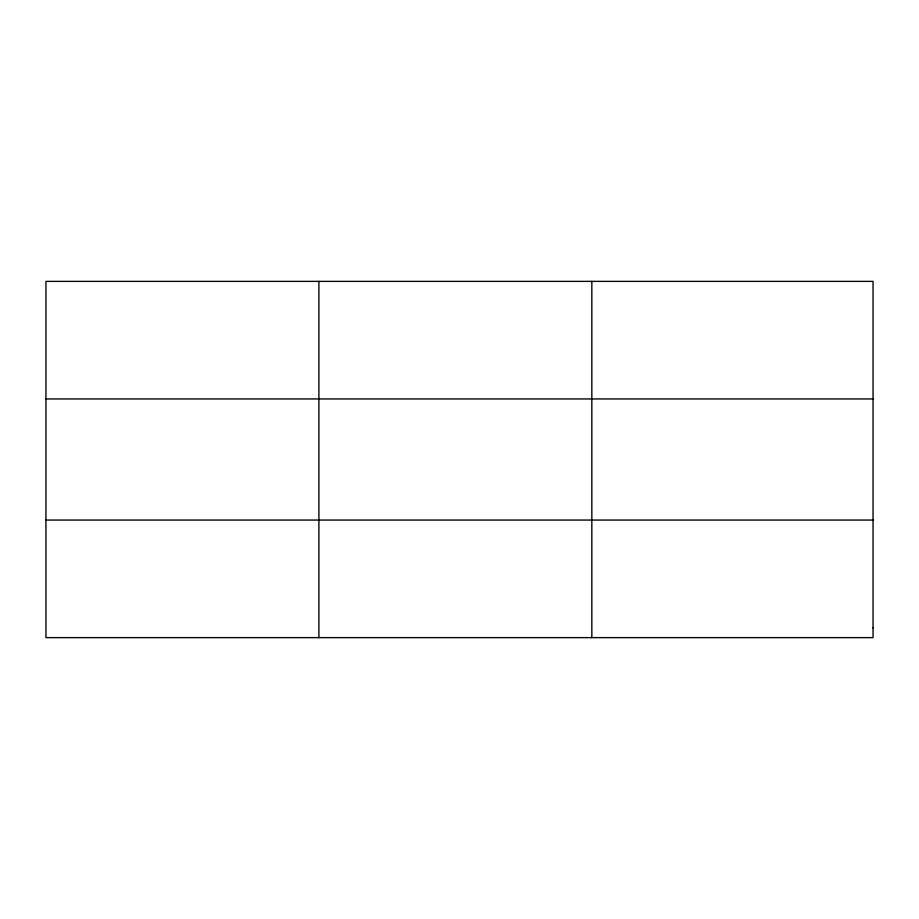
<?xml version="1.0" encoding="UTF-8"?>
<svg xmlns="http://www.w3.org/2000/svg" width="919" height="919" viewBox="0 0 919 919"><rect width="100%" height="100%" fill="white"/><g stroke="black" fill="none" stroke-linecap="round" stroke-linejoin="round"><path stroke-width="1.38" d="M318.893 637.625L318.893 281.375M591.836 637.625L591.836 281.375M45.95 398.938L873.05 398.938M45.95 520.062L873.05 520.062M873.05 627.838L873.05 637.625L45.95 637.625L45.95 281.375L873.05 281.375L873.05 627.838"/></g></svg>
